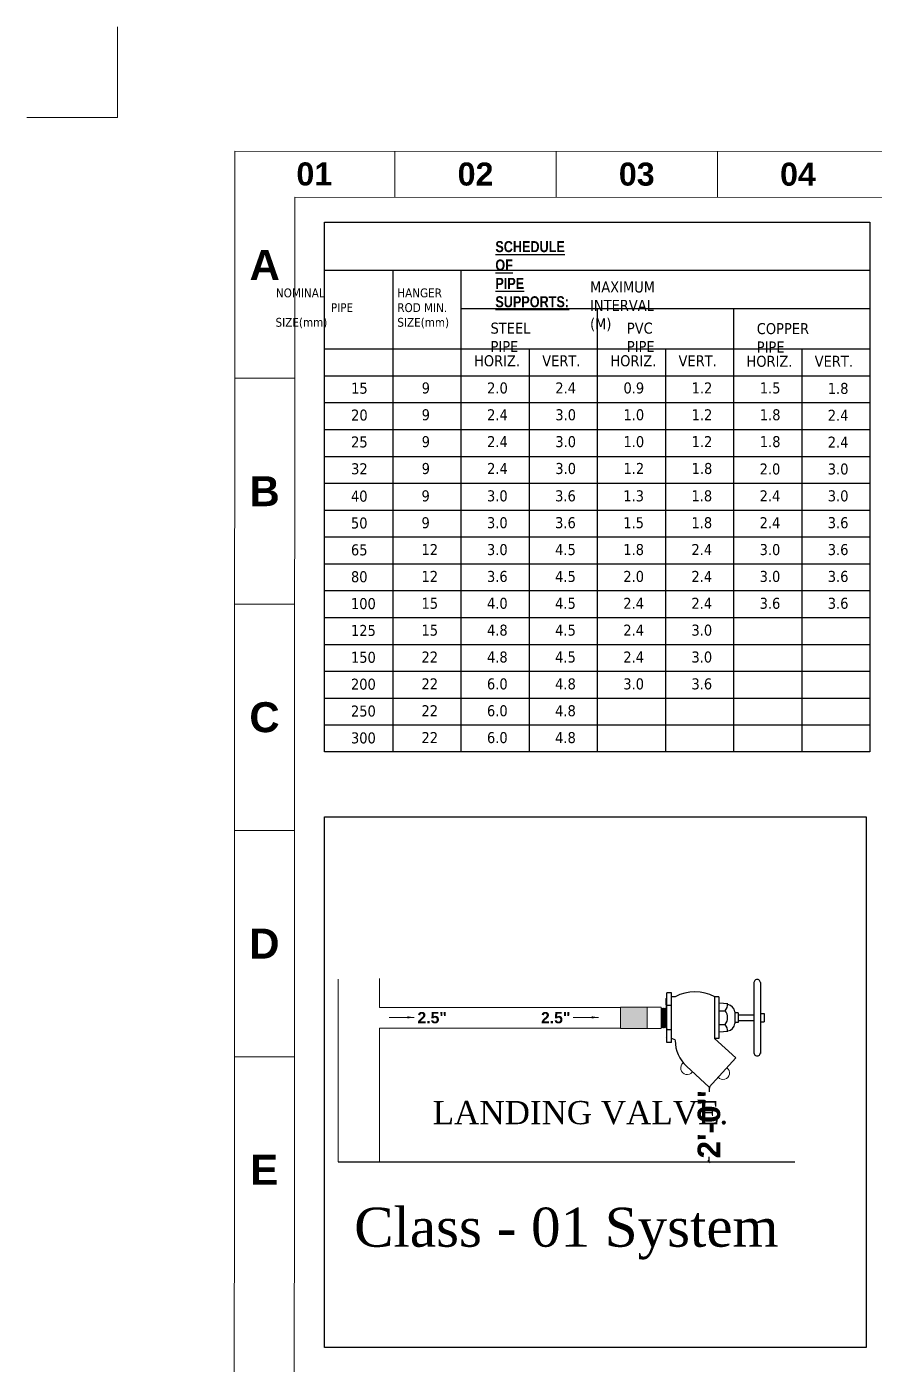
# Model space of a CAD drawing. Header units: inches. Extents: x -98933 to 1585249, y -3352739 to 192771.
# Drawn here: x -2552 to -1841, y 49567 to 50688 of the extents above; entities that cross this region are included whole.
import ezdxf

# ---------------------------------------------------------------- set-up
doc = ezdxf.new("R2010")
doc.units = ezdxf.units.IN
doc.header["$MEASUREMENT"] = 0
doc.header["$PDMODE"] = 35
doc.linetypes.add('DASH', pattern=[0.35, 0.25, -0.1])
doc.layers.get('0').update_dxf_attribs({"lineweight": 0})
doc.layers.get('Defpoints').update_dxf_attribs({"lineweight": 0})
doc.layers.add('ball v', color=7, linetype='Continuous', lineweight=0, true_color=0x1e12ca)
for name, color, linetype, lineweight in [('DIM', 7, 'Continuous', 0), ('FF-PIPE', 14, 'Continuous', 35), ('Inline', 7, 'Continuous', 0), ('LAnding Valve', 7, 'Continuous', 0), ('Outline', 7, 'Continuous', 0), ('Scale', 7, 'Continuous', 0), ('Scale_Text', 7, 'Continuous', 0), ('Smoke Detector', 3, 'Continuous', 25), ('Text 2', 7, 'Continuous', 25), ('Titelblk', 7, 'Continuous', 25), ('TITLE', 7, 'Continuous', 20)]:
    doc.layers.add(name, color=color, linetype=linetype, lineweight=lineweight)
doc.styles.add('ARIAL', font='times.ttf')
doc.styles.add('arial narrow', font='tahoma.ttf')
doc.styles.get("Standard").update_dxf_attribs({"font": 'arialbd.ttf', "height": 24})
doc.dimstyles.new('1_4', dxfattribs={"dimtxt": 5, "dimasz": 2, "dimexe": 0, "dimexo": 1, "dimgap": 2, "dimtad": 0, "dimdec": 1, "dimzin": 3, "dimdsep": 46, "dimlunit": 4, "dimtxsty": 'Standard', "dimblk": 'OBLIQUE', "dimcen": 0, "dimclrd": 256, "dimclre": 256, "dimclrt": 142, "dimadec": 1, "dimazin": 1, "dimtfac": 0.5, "dimtdec": 1, "dimtix": 1, "dimtofl": 0, "dimtmove": 0, "dimatfit": 3, "dimfxl": 3, "dimtolj": 1, "dimtzin": 0, "dimlwd": -1, "dimlwe": -1, "dimarcsym": 0})
doc.dimstyles.new('Small', dxfattribs={"dimscale": 0, "dimtxt": 6, "dimasz": 6, "dimexe": 1, "dimexo": 1, "dimgap": 1.5, "dimtad": 0, "dimdec": 0, "dimzin": 3, "dimdsep": 46, "dimlunit": 4, "dimtxsty": 'arial narrow', "dimcen": 1, "dimdle": 1, "dimclrd": 256, "dimclre": 256, "dimclrt": 7, "dimadec": 0, "dimazin": 0, "dimtfac": 1, "dimtdec": 0, "dimtmove": 0, "dimatfit": 3, "dimfxl": 1, "dimtolj": 1, "dimtzin": 0, "dimlwd": 0, "dimlwe": -1, "dimarcsym": 0})

# ---------------------------------------------------------------- blocks, each defined once
blk = doc.blocks.new('A$C47451B56')
at = {"layer": 'LAnding Valve', "lineweight": 5, "ltscale": 0.2}
blk.add_hatch(color=256, dxfattribs=at).paths.add_polyline_path([(16.04, 8), (19.69, 8), (19.69, 10.94), (16.04, 10.94)])
at = {"layer": 'LAnding Valve', "lineweight": 30}
for p, q in [((0.51, 14.31), (0.51, 4.58)), ((1.4, 14.31), (1.4, 4.58)), ((12.7, 6.11), (12.7, 12.9)), ((12.7, 12.9), (13.34, 12.9)), ((13.34, 6.11), (13.34, 12.9)), ((4.99, 11.41), (6.17, 11.51)), ((6.23, 12.37), (6.23, 6.64)), ((6.23, 12.37), (6.78, 12.37)), ((6.78, 12.37), (6.78, 6.64)), ((12.19, 12.37), (12.7, 12.37)), ((12.7, 11.18), (13.34, 11.18)), ((13.41, 12.12), (13.34, 12.21)), ((13.34, 8.48), (13.41, 12.12)), ((0, 10.08), (0, 8.93)), ((0.51, 10.08), (0, 10.08)), ((3.57, 9.9), (1.4, 9.9)), ((3.57, 10.16), (3.57, 8.85)), ((3.57, 10.16), (4.01, 10.16)), ((4.01, 10.29), (4.01, 8.72)), ((6.17, 10.46), (5.31, 10.46)), ((0.51, 8.93), (0, 8.93)), ((3.57, 9.11), (1.4, 9.11)), ((3.57, 8.85), (4.01, 8.85)), ((4.99, 7.6), (6.17, 7.51)), ((6.17, 8.55), (5.31, 8.55)), ((12.7, 7.83), (13.34, 7.83)), ((3.88, 3.98), (6.78, 6.64)), ((6.23, 6.64), (6.78, 6.64)), ((12.19, 6.47), (12.7, 6.64)), ((12.7, 6.11), (13.34, 6.11)), ((13.34, 6.86), (13.41, 6.77)), ((7.55, 0), (3.88, 3.98)), ((7.55, 0), (10.65, 2.86))]:
    blk.add_line(p, q, dxfattribs=at)
at = {"layer": 'LAnding Valve'}
for p, q in [((13.38, 10.69), (13.49, 10.82)), ((13.38, 8.13), (13.49, 10.82)), ((13.59, 10.69), (13.49, 10.82)), ((13.49, 8.26), (13.59, 10.69)), ((13.59, 8.13), (13.69, 10.82)), ((13.59, 10.69), (13.69, 10.82)), ((13.8, 10.69), (13.69, 10.82)), ((13.69, 8.26), (13.8, 10.69)), ((13.8, 8.13), (13.9, 10.82)), ((13.8, 10.69), (13.9, 10.82)), ((14, 10.69), (13.9, 10.82)), ((13.9, 8.26), (14, 10.69)), ((14, 8.13), (14.1, 10.82)), ((14, 10.69), (14.1, 10.82)), ((14.1, 10.94), (19.69, 10.94)), ((14.1, 8), (14.1, 10.94)), ((13.38, 8.12), (13.28, 7.99)), ((13.49, 8.26), (13.59, 8.13)), ((13.69, 8.26), (13.59, 8.13)), ((13.69, 8.26), (13.8, 8.13)), ((13.9, 8.26), (13.8, 8.13)), ((13.9, 8.26), (14, 8.13)), ((14.1, 8.26), (14, 8.13)), ((14.1, 8), (19.69, 8)), ((12.19, 6.47), (12.19, 6.37))]:
    blk.add_line(p, q, dxfattribs=at)
at = {"layer": 'LAnding Valve', "lineweight": 5, "ltscale": 0.2}
for p, q in [((16.04, 10.94), (16.04, 8)), ((19.69, 10.94), (19.69, 8))]:
    blk.add_line(p, q, dxfattribs=at)
at = {"layer": 'LAnding Valve', "lineweight": 30, "extrusion": (0, 0, -1)}
for centre, major_axis, start_param, end_param in [((0.95, 14.31), (-0.315, 0.315), 5.497787, 8.63938), ((9.48, 7.34), (-4.04, 4.04), 0.291939, 1.278857), ((5.21, 10.13), (-0.857, 0.857), 5.634863, 6.885427), ((6.57, 11.41), (1.11, 1.11), 3.27652, 3.926991), ((6.57, 9.51), (1.11, 1.11), 3.27652, 4.577462), ((5.21, 8.88), (0.857, 0.857), 2.539351, 3.789915), ((6.57, 7.6), (-1.11, 1.11), 5.497787, 6.148258), ((7.42, 6.37), (3.37, 3.37), 0.785398, 1.611957), ((0.95, 4.7), (-0.315, 0.315), 2.356194, 5.497787)]:
    blk.add_ellipse(centre, major_axis=major_axis, ratio=1, start_param=start_param, end_param=end_param, dxfattribs=at)
at = {"layer": 'LAnding Valve', "extrusion": (0, 0, -1)}
for centre, start_param, end_param in [((5.64, 1.92), 3.073394, 6.433706), ((10.54, 2.6), 1.458071, 4.818383)]:
    blk.add_ellipse(centre, major_axis=(-0.633, 0.633), ratio=1, start_param=start_param, end_param=end_param, dxfattribs=at)
blk = doc.blocks.new('_Oblique')
at = {"color": 0, "linetype": 'ByBlock', "lineweight": -2}
blk.add_line((-0.5, -0.5), (0.5, 0.5), dxfattribs=at)
blk = doc.blocks.new('*D247')
at = {"ltscale": 100000, "transparency": 16777216}
for p, q in [((-38520.4, 73120.3), (-38520.4, 73115.9)), ((-38520.4, 73054.2), (-38520.4, 73058.5))]:
    blk.add_line(p, q, dxfattribs=at)
at = {"layer": 'Defpoints', "color": 0, "ltscale": 100000, "transparency": 16777216}
for p in [(-38520.4, 73120.3, -4.9), (-38520.4, 73054.2), (-38520.4, 73054.2)]:
    blk.add_point(p, dxfattribs=at)
at = {"ltscale": 100000, "transparency": 16777216, "xscale": 2, "yscale": 2, "zscale": 2}
for p, rotation in [((-38520.4, 73120.3), 90), ((-38520.4, 73054.2), 270)]:
    blk.add_blockref('_Oblique', p, dxfattribs=dict(at, rotation=rotation))
at = {"color": 142, "ltscale": 100000, "transparency": 16777216, "insert": (-38520.4, 73087.2), "char_height": 20, "attachment_point": 5, "rotation": 90}
blk.add_mtext("\\A1;2'-0''", dxfattribs=at)
blk = doc.blocks.new('PAGE')
at = {"layer": 'Inline', "color": 252, "lineweight": 15}
blk.add_lwpolyline([(178051640.63, 22656441.11), (178051640.63, 22657235.79), (178050505.36, 22657235.79), (178050505.36, 22656441.11)], close=True, dxfattribs=at)
at = {"layer": 'Outline', "color": 252, "lineweight": 15}
blk.add_line((178051662.57, 22657252.66), (178050483.42, 22657252.66), dxfattribs=at)
blk.add_lwpolyline([(178050483.42, 22657252.66), (178050483.42, 22656424.24)], dxfattribs=at)
at = {"layer": 'Scale', "color": 252, "lineweight": 9}
for p, q in [((178050542.02, 22657235.79), (178050542.02, 22657252.66)), ((178050601.02, 22657235.79), (178050601.02, 22657252.66)), ((178050660.01, 22657235.79), (178050660.01, 22657252.66)), ((178050483.42, 22657169.57), (178050505.36, 22657169.57)), ((178050483.42, 22657086.79), (178050505.36, 22657086.79)), ((178050483.42, 22657004.01), (178050505.36, 22657004.01)), ((178050483.42, 22656921.23), (178050505.36, 22656921.23))]:
    blk.add_line(p, q, dxfattribs=at)
at = {"layer": 'Scale_Text', "color": 252, "lineweight": 13, "attachment_point": 5}
for s, insert, char_height, width in [('01', (178050512.52, 22657244.22), 8.435, 2.5102), ('02', (178050571.52, 22657244.22), 8.435, 2.5102), ('03', (178050630.51, 22657244.22), 8.435, 2.5102), ('04', (178050689.51, 22657244.22), 8.435, 2.5102), ('A', (178050494.39, 22657210.97), 10.97, 8.3603), ('B', (178050494.39, 22657128.18), 10.97, 8.3603), ('C', (178050494.39, 22657045.4), 10.97, 8.3603), ('D', (178050494.39, 22656962.62), 10.97, 8.3603), ('E', (178050494.39, 22656879.84), 10.97, 8.3603)]:
    blk.add_mtext(s, dxfattribs=dict(at, insert=insert, char_height=char_height, width=width))
blk = doc.blocks.new('Title')
at = {"layer": 'Defpoints', "color": 1, "ltscale": 10}
blk.add_lwpolyline([(-102338.3, -85271), (-102338.3, -85371), (-102438.3, -85371)], dxfattribs=at)
at = {"layer": 'Titelblk', "color": 3, "linetype": 'Continuous', "lineweight": 0, "xscale": 3.014611567961765, "yscale": 3.014611567959946, "zscale": 3.014611567966516}
blk.add_blockref('PAGE', (-536855255.8, -68388224), dxfattribs=at)
blk = doc.blocks.new('class-01')
at = {"color": 1, "lineweight": 0}
for p, q in [((-38812, 73190.7, 5.1), (-38598.7, 73190.7, -4.9)), ((-38812, 73172.5, 5.1), (-38598.7, 73172.5, -4.9))]:
    blk.add_line(p, q, dxfattribs=at)
at = {"color": 201, "linetype": 'DASH', "lineweight": 30, "ltscale": 100000}
blk.add_line((-38848.7, 73054.2), (-38444.5, 73054.2), dxfattribs=at)
at = {"layer": 'ball v', "color": 1, "lineweight": 0}
for p, q in [((-38848.7, 73215.7), (-38848.7, 73054.2)), ((-38812, 73190.5), (-38812, 73216.4)), ((-38812, 73172.5), (-38812, 73054.2))]:
    blk.add_line(p, q, dxfattribs=at)
at = {"layer": 'LAnding Valve', "color": 3, "lineweight": 0, "extrusion": (0, 0, -1), "xscale": 6.452854611276868, "yscale": 6.452854611276868, "zscale": -6.452854611295661}
blk.add_blockref('A$C47451B56', (38471.7, 73120.3, 4.9), dxfattribs=at)
at = {"layer": 'DIM', "color": 6, "lineweight": 0, "char_height": 10, "width": 2.244, "attachment_point": 3, "rotation": 0.1392}
for insert in [(-38752.4, 73186.7), (-38643.1, 73186.7)]:
    blk.add_mtext('\\pt10;2.5"', dxfattribs=dict(at, insert=insert))
at = {"layer": 'Text 2', "color": 7, "lineweight": 0, "style": 'ARIAL'}
for s, height, p in [('LANDING VALVE.', 20.5, (-38764.9, 73087.4, -4.9)), ('Class - 01 System', 34.544, (-38834.4, 72979, -6.2))]:
    blk.add_text(s, height=height, dxfattribs=at).set_placement(p)
at = {"color": 201, "ltscale": 100000}
dim = blk.add_linear_dim(base=(-38520.4, 73054.2), p1=(-38520.4, 73120.3, -4.9), p2=(-38520.4, 73054.2), angle=90, text="2'-0''", dimstyle='1_4', override={"dimtxt": 20, "dimdec": 0, "dimtdec": 0, "dimfxl": 100, "dimfxlon": 1, "dimarcsym": 1}, dxfattribs=at)
dim.commit()
dim.dimension.update_dxf_attribs({"geometry": '*D247', "text_midpoint": (-38520.4, 73087.2)})
at = {"color": 1, "lineweight": 0}
for points in [[(-38781.3, 73181.9, -4.8), (-38803.5, 73181.9, -4.8)], [(-38618.3, 73181.9, -4.8), (-38640.5, 73181.9, -4.8)]]:
    blk.add_leader(points, dimstyle='Small', override={"dimscale": 1, "dimtad": 0, "dimclrd": 6, "dimfxl": 0.18}, dxfattribs=at)

msp = doc.modelspace()

# ---------------------------------------------------------------- linework, layer by layer
at = {"layer": 'DIM', "color": 7, "lineweight": -2}
for p, q in [((-2302.32, 50025.7), (-1847.97, 50025.7)), ((-2302.32, 49580.59), (-2302.32, 50025.7)), ((-1847.97, 50025.7), (-1847.97, 49580.59)), ((-1847.97, 49580.59), (-2302.32, 49580.59))]:
    msp.add_line(p, q, dxfattribs=at)
at = {"layer": 'FF-PIPE', "color": 0, "lineweight": -2}
for points in [[(-1844.92, 50080.26), (-2302.32, 50080.26), (-2302.32, 50524.61), (-1844.92, 50524.61)], [(-1844.92, 50524.61), (-1844.92, 50080.26)], [(-2302.32, 50484.42), (-1844.92, 50484.42)], [(-2245.15, 50484.42), (-2245.15, 50080.26)], [(-2187.97, 50484.42), (-2187.97, 50080.26)], [(-2187.97, 50452.1), (-1844.92, 50452.1)], [(-2073.62, 50452.1), (-2073.62, 50080.26)], [(-1959.27, 50452.1), (-1959.27, 50080.26)], [(-2302.32, 50418.25), (-1844.92, 50418.25)], [(-2130.8, 50418.25), (-2130.8, 50080.26)], [(-2016.45, 50418.25), (-2016.45, 50080.26)], [(-1902.1, 50418.25), (-1902.1, 50080.26)], [(-2302.32, 50395.72), (-1844.92, 50395.72)], [(-2302.32, 50373.19), (-1844.92, 50373.19)], [(-2302.32, 50350.65), (-1844.92, 50350.65)], [(-2302.32, 50328.12), (-1844.92, 50328.12)], [(-2302.32, 50305.59), (-1844.92, 50305.59)], [(-2302.32, 50283.06), (-1844.92, 50283.06)], [(-2302.32, 50260.52), (-1844.92, 50260.52)], [(-2302.32, 50237.99), (-1844.92, 50237.99)], [(-2302.32, 50215.46), (-1844.92, 50215.46)], [(-2302.32, 50192.93), (-1844.92, 50192.93)], [(-2302.32, 50170.39), (-1844.92, 50170.39)], [(-2302.32, 50147.86), (-1844.92, 50147.86)], [(-2302.32, 50125.33), (-1844.92, 50125.33)], [(-2302.32, 50102.8), (-1844.92, 50102.8)]]:
    msp.add_lwpolyline(points, dxfattribs=at)

# ---------------------------------------------------------------- block references
at = {"layer": 'Smoke Detector', "color": 10, "linetype": 'ByBlock', "lineweight": -2, "xscale": 0.9480382259935141, "yscale": 0.9480382259353064, "zscale": 0.9480382261031955}
msp.add_blockref('class-01', (34538.95, -19521.73, -331.05), dxfattribs=at)
at = {"layer": 'TITLE', "xscale": 0.7603744908821076, "yscale": 0.7603744908810768, "zscale": 0.7603744845895826, "rotation": 359.9723273306346}
msp.add_blockref('Title', (75370.65, 115488.8), dxfattribs=at)

# ---------------------------------------------------------------- texts
at = {"layer": 'FF-PIPE', "color": 5, "lineweight": -2, "insert": (-2159.12, 50508.68), "char_height": 9.2498, "width": 0.0617, "attachment_point": 1, "style": 'arial narrow'}
msp.add_mtext('{\\fArial Narrow|b1|i0|c0|p34;\\LSCHEDULE OF PIPE SUPPORTS:}', dxfattribs=at)
at = {"layer": 'FF-PIPE', "color": 0, "lineweight": -2, "attachment_point": 1, "style": 'arial narrow'}
for s, insert, char_height, width in [('\\pi-46.1;NOMINAL \\P\\pi0;PIPE \\P\\pi-46.43;SIZE(mm)', (-2297.09, 50468.94), 7.3999, 39.9805), ('HANGER \\PROD MIN. \\PSIZE(mm)', (-2241.35, 50468.94), 7.4, 49.5622), ('MAXIMUM INTERVAL (M)', (-2079.69, 50474.83), 9.2498, 0.0617), ('STEEL PIPE', (-2163.15, 50440.31), 9.25, 0.0617), ('PVC PIPE', (-2048.8, 50440.31), 9.25, 0.0617), ('COPPER PIPE', (-1939.83, 50439.91), 9.2498, 0.0617), ('HORIZ.', (-2176.99, 50412.93), 9.25, 0.0617), ('VERT.', (-2119.81, 50412.93), 9.25, 0.0617), ('HORIZ.', (-2062.64, 50412.93), 9.25, 0.0617), ('VERT.', (-2005.46, 50412.93), 9.25, 0.0617), ('HORIZ.', (-1948.43, 50412.53), 9.25, 0.0617), ('VERT.', (-1891.25, 50412.53), 9.25, 0.0617), ('15', (-2280.09, 50389.92), 9.25, 0.0617), ('9', (-2220.92, 50390.16), 9.25, 0.0617), ('2.0', (-2166.01, 50390.16), 9.25, 0.0617), ('2.4', (-2108.83, 50390.16), 9.25, 0.0617), ('0.9', (-2051.65, 50390.16), 9.25, 0.0617), ('1.2', (-1994.48, 50390.16), 9.25, 0.0617), ('1.5', (-1937.3, 50390.16), 9.25, 0.0617), ('1.8', (-1880.27, 50389.76), 9.25, 0.0617), ('20', (-2280.09, 50367.38), 9.25, 0.0617), ('9', (-2220.92, 50367.63), 9.25, 0.0617), ('2.4', (-2166.01, 50367.63), 9.25, 0.0617), ('3.0', (-2108.83, 50367.63), 9.25, 0.0617), ('1.0', (-2051.65, 50367.63), 9.25, 0.0617), ('1.2', (-1994.48, 50367.63), 9.25, 0.0617), ('1.8', (-1937.3, 50367.63), 9.25, 0.0617), ('2.4', (-1880.27, 50367.23), 9.25, 0.0617), ('25', (-2280.09, 50344.85), 9.25, 0.0617), ('9', (-2220.92, 50345.1), 9.25, 0.0617), ('2.4', (-2166.01, 50345.1), 9.25, 0.0617), ('3.0', (-2108.83, 50345.1), 9.25, 0.0617), ('1.0', (-2051.65, 50345.1), 9.25, 0.0617), ('1.2', (-1994.48, 50345.1), 9.25, 0.0617), ('1.8', (-1937.3, 50345.1), 9.25, 0.0617), ('2.4', (-1880.27, 50344.69), 9.25, 0.0617), ('32', (-2280.09, 50322.32), 9.25, 0.0617), ('9', (-2220.92, 50322.57), 9.25, 0.0617), ('2.4', (-2166.01, 50322.57), 9.25, 0.0617), ('3.0', (-2108.83, 50322.57), 9.25, 0.0617), ('1.2', (-2051.65, 50322.57), 9.25, 0.0617), ('1.8', (-1994.48, 50322.57), 9.25, 0.0617), ('2.0', (-1937.45, 50322.16), 9.25, 0.0617), ('3.0', (-1880.27, 50322.16), 9.25, 0.0617), ('40', (-2280.23, 50299.38), 9.25, 0.0617), ('9', (-2221.06, 50299.63), 9.25, 0.0617), ('3.0', (-2166.15, 50299.63), 9.25, 0.0617), ('3.6', (-2108.97, 50299.63), 9.25, 0.0617), ('1.3', (-2051.8, 50299.63), 9.25, 0.0617), ('1.8', (-1994.62, 50299.63), 9.25, 0.0617), ('2.4', (-1937.45, 50299.63), 9.25, 0.0617), ('3.0', (-1880.27, 50299.63), 9.25, 0.0617), ('50', (-2280.23, 50276.85), 9.25, 0.0617), ('9', (-2221.06, 50277.1), 9.25, 0.0617), ('3.0', (-2166.15, 50277.1), 9.25, 0.0617), ('3.6', (-2108.97, 50277.1), 9.25, 0.0617), ('1.5', (-2051.8, 50277.1), 9.25, 0.0617), ('1.8', (-1994.62, 50277.1), 9.25, 0.0617), ('2.4', (-1937.45, 50277.1), 9.25, 0.0617), ('3.6', (-1880.27, 50277.1), 9.25, 0.0617), ('65', (-2280.23, 50254.32), 9.25, 0.0617), ('12', (-2221.06, 50254.56), 9.25, 0.0617), ('3.0', (-2166.15, 50254.56), 9.25, 0.0617), ('4.5', (-2108.97, 50254.56), 9.25, 0.0617), ('1.8', (-2051.8, 50254.56), 9.25, 0.0617), ('2.4', (-1994.62, 50254.56), 9.25, 0.0617), ('3.0', (-1937.45, 50254.56), 9.25, 0.0617), ('3.6', (-1880.27, 50254.56), 9.25, 0.0617), ('80', (-2280.23, 50231.78), 9.25, 0.0617), ('12', (-2221.06, 50232.03), 9.25, 0.0617), ('3.6', (-2166.15, 50232.03), 9.25, 0.0617), ('4.5', (-2108.97, 50232.03), 9.25, 0.0617), ('2.0', (-2051.8, 50232.03), 9.25, 0.0617), ('2.4', (-1994.62, 50232.03), 9.25, 0.0617), ('3.0', (-1937.45, 50232.03), 9.25, 0.0617), ('3.6', (-1880.27, 50232.03), 9.25, 0.0617), ('100', (-2280.23, 50209.25), 9.25, 0.0617), ('15', (-2221.06, 50209.5), 9.25, 0.0617), ('4.0', (-2166.15, 50209.5), 9.25, 0.0617), ('4.5', (-2108.97, 50209.5), 9.25, 0.0617), ('2.4', (-2051.8, 50209.5), 9.25, 0.0617), ('2.4', (-1994.62, 50209.5), 9.25, 0.0617), ('3.6', (-1937.45, 50209.5), 9.25, 0.0617), ('3.6', (-1880.27, 50209.5), 9.25, 0.0617), ('125', (-2280.23, 50186.72), 9.25, 0.0617), ('15', (-2221.06, 50186.97), 9.25, 0.0617), ('4.8', (-2166.15, 50186.97), 9.25, 0.0617), ('4.5', (-2108.97, 50186.97), 9.25, 0.0617), ('2.4', (-2051.8, 50186.97), 9.25, 0.0617), ('3.0', (-1994.62, 50186.97), 9.25, 0.0617), ('150', (-2280.23, 50164.19), 9.25, 0.0617), ('22', (-2221.06, 50164.43), 9.25, 0.0617), ('4.8', (-2166.15, 50164.43), 9.25, 0.0617), ('4.5', (-2108.97, 50164.43), 9.25, 0.0617), ('2.4', (-2051.8, 50164.43), 9.25, 0.0617), ('3.0', (-1994.62, 50164.43), 9.25, 0.0617), ('200', (-2280.23, 50141.65), 9.25, 0.0617), ('22', (-2221.06, 50141.9), 9.25, 0.0617), ('6.0', (-2166.15, 50141.9), 9.25, 0.0617), ('4.8', (-2108.97, 50141.9), 9.25, 0.0617), ('3.0', (-2051.8, 50141.9), 9.25, 0.0617), ('3.6', (-1994.62, 50141.9), 9.25, 0.0617), ('250', (-2280.23, 50119.12), 9.25, 0.0617), ('22', (-2221.06, 50119.37), 9.25, 0.0617), ('6.0', (-2166.15, 50119.37), 9.25, 0.0617), ('4.8', (-2108.97, 50119.37), 9.25, 0.0617), ('300', (-2280.23, 50096.59), 9.25, 0.0617), ('22', (-2221.06, 50096.84), 9.25, 0.0617), ('6.0', (-2166.15, 50096.84), 9.25, 0.0617), ('4.8', (-2108.97, 50096.84), 9.25, 0.0617)]:
    msp.add_mtext(s, dxfattribs=dict(at, insert=insert, char_height=char_height, width=width))

doc.saveas('drawing.dxf')
